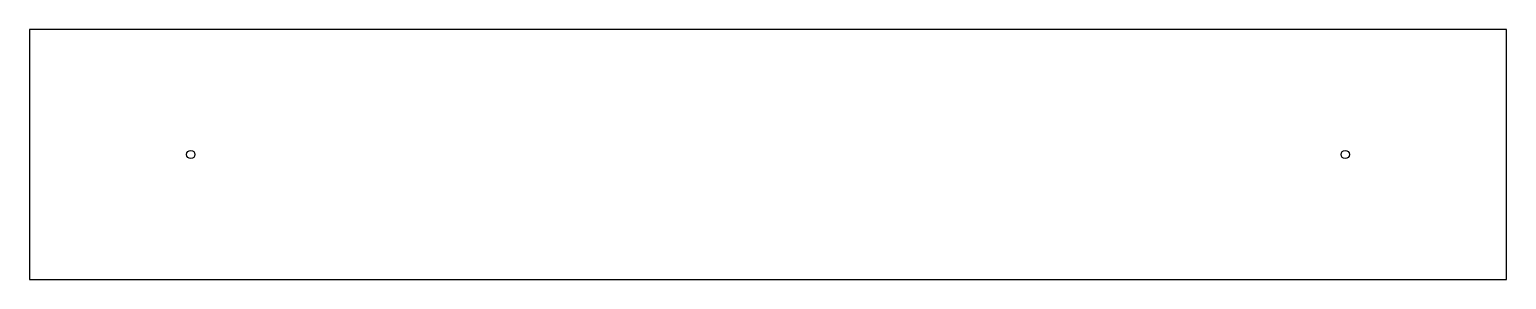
# Model space of a CAD drawing. Header units: millimetres. Extents: x 0 to 1832, y 0 to 310.
import ezdxf

# ---------------------------------------------------------------- set-up
doc = ezdxf.new("R2010")
doc.units = ezdxf.units.MM

msp = doc.modelspace()

# ---------------------------------------------------------------- linework, layer by layer
at = {"color": 7, "linetype": 'Continuous', "lineweight": 25}
for p, q in [((1832, 310), (0, 310)), ((0, 310), (0, 0)), ((1832, 0), (1832, 310)), ((0, 0), (1832, 0))]:
    msp.add_line(p, q, dxfattribs=at)
for centre in [(200, 155), (1632, 155)]:
    msp.add_circle(centre, 5.1, dxfattribs=at)

doc.saveas('drawing.dxf')
